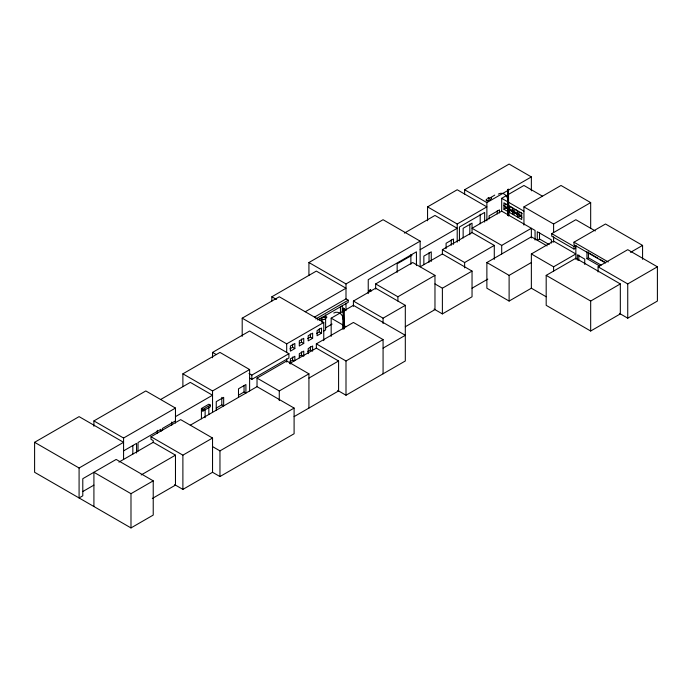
<?xml version="1.0" encoding="UTF-8"?>
<svg xmlns="http://www.w3.org/2000/svg" width="692" height="692" viewBox="0 0 692 692"><rect width="100%" height="100%" fill="white"/><g stroke="black" fill="none" stroke-linecap="round" stroke-linejoin="round"><path stroke-width="1.04" d="M343.163 329.124L343.595 308.251L344.201 328.882M507.755 211.795L507.928 189.452L507.539 215.247M507.746 214.451L508.205 189.297L508.862 215.247M342.99 328.882L343.197 308.658C344.408 307.931 343.327 309.627 343.396 308.295M508.006 189.34L508.205 189.928L508.395 189.34M508.672 216.034L508.482 189.53L507.919 189.53L508.473 189.452M368.412 291.081C368.611 292.128 370.704 290.182 368.637 291.773C369.381 290.242 369.173 289.836 368.507 291.998M368.715 291.228L370.557 289.879L370.869 291.609M368.637 291.773L369.346 291.176M486.995 198.976L486.069 199.884L486.398 200.784L487.955 200.974L490.464 199.53L491.51 198.111L491.026 197.834M491.095 197.35L491.268 197.808L491.095 197.35L494.771 195.083M308.926 275.373L308.926 262.527L383.074 219.719L420.139 241.127L420.139 266.809L442.387 253.964L472.039 271.091L472.039 296.773L442.387 313.9L434.048 309.082M271.861 301.055L271.861 296.773L316.339 271.091L346 288.209L305.224 311.755M427.561 206.882L457.213 189.755L486.874 206.882L457.213 224L427.561 206.882L427.561 220.791M242.2 336.373L242.2 318.173L279.274 296.773L323.761 322.455L323.761 340.646M464.626 194.037L464.626 189.755L509.113 164.073L531.361 176.918L531.361 190.828M34.6 442.309L79.087 416.627L123.574 442.309L79.087 468L34.6 442.309L34.6 472.281L130.987 527.927L153.226 515.082L153.226 480.836L116.161 459.436L82.789 478.7L82.789 495.818L79.087 497.963L79.087 468M404.387 233.1L434.974 215.446L457.213 228.282L420.139 249.682M93.913 426.263L93.913 420.909L145.813 390.945L175.474 408.072L175.474 423.054M212.539 357.773L212.539 352.418L249.613 331.018L288.91 353.707L288.91 357.989L251.836 379.389L249.613 378.1M182.887 386.664L182.887 373.827L219.961 352.418L249.613 369.545L249.613 390.945M488.102 197.999L489.287 198.024L488.708 198.82L488.102 197.999L489.287 198.024M488.102 198.466L489.287 198.483M498.361 194.097C502.868 191.286 508.101 195.853 507.841 200.689M308.926 262.527L346 283.928L420.139 241.127M464.626 189.755L486.874 202.6L531.361 176.918M535.063 240.055L535.063 230.427L501.7 211.164L501.7 198.319L523.939 185.473L542.476 196.182M160.639 399.509L190.3 382.382L212.539 395.227L175.474 416.627M411.991 255.253L397.156 263.816L397.156 272.371M503.923 205.593L507.634 207.738L507.634 204.953L503.923 202.817L503.923 205.593L506.146 204.313L508.006 205.386M314.488 317.109L346 298.909L348.223 300.198L348.223 302.335L317.637 319.998M503.923 209.235L507.634 211.371L507.634 208.595L503.923 206.45L503.923 209.235L506.146 207.955L508.006 209.019M375.661 289.066L375.661 283.928L412.726 262.527L434.974 275.373L434.974 309.618L405.313 326.736M501.7 211.164L472.039 228.282L501.7 245.409L531.361 228.282L531.361 237.918M315.786 318.925L348.223 300.198M508.369 208.162L512.452 210.515L512.452 207.738L508.369 205.386L508.369 208.162L510.601 206.882L513.04 208.292M323.493 316.962L324.678 316.979L324.107 317.775L323.493 316.962L324.678 316.979M323.493 317.42L324.678 317.438M353.413 306.4L353.413 301.055L375.661 288.209L405.313 305.336L405.313 360.982L346 395.227L337.661 390.409M442.387 253.964L442.387 249.682L472.039 232.564L494.287 245.409L494.287 259.318M508.369 211.804L512.452 214.157L512.452 211.371L508.369 209.019L508.369 211.804L510.601 210.515L513.04 211.934M333.752 313.052C338.258 310.25 343.492 314.808 343.232 319.652M513.196 210.948L517.27 213.3L517.27 210.515L513.196 208.162L513.196 210.948L515.419 209.659L517.045 210.602M93.913 420.909L123.574 438.036L175.474 408.072M242.2 318.173L286.687 343.863L323.761 322.455M331.174 336.373L331.174 318.173L353.413 305.336L405.313 335.3L383.074 348.137M523.939 225.073L523.939 206.882L561.013 185.473L590.674 202.6L590.674 228.282M513.196 214.589L517.27 216.942L517.27 214.157L513.196 211.804L513.196 214.589L515.419 213.3L517.045 214.243M518.014 213.733L521.716 215.869L521.716 213.084L518.014 210.948L518.014 213.733L520.237 212.444L522.088 213.517M182.887 373.827L212.539 390.945L249.613 369.545M325.612 327.809L332.099 324.064M289.948 348.829L292.621 347.28L294.844 348.569L294.844 343.431L290.389 346L290.389 351.138L294.844 348.569M299.731 343.171L301.513 342.151L303.736 343.431L303.736 338.293L299.29 340.862L299.29 346L303.736 343.431M307.741 338.552L310.414 337.013L312.637 338.293L312.637 333.155L308.191 335.724L308.191 340.862L312.637 338.293M316.642 333.414L319.306 331.875L321.529 333.155L321.529 328.025L317.083 330.586L317.083 335.724L321.529 333.155M518.014 217.366L521.716 219.511L521.716 216.726L518.014 214.589L518.014 217.366L520.237 216.086L522.088 217.158M323.761 331.018L325.612 329.946L325.612 314.964M249.033 373.49L251.836 375.107L288.91 353.707M123.574 450.873L136.549 443.382L136.549 453.018M175.474 420.909L162.499 428.4L162.499 430.545M153.226 442.716L153.226 440.605L151.003 439.316L151.003 436.747L180.664 419.629L212.539 438.036L212.539 472.281L182.887 489.4L174.548 484.582M201.424 418.772L201.424 408.496L208.837 404.214L210.316 405.071L210.316 406.784L202.903 411.065L201.424 410.209M201.424 408.496L202.903 409.353L210.316 405.071M190.3 425.191L257.026 386.664L257.026 378.1L286.687 360.982L308.926 373.827L308.926 408.072M289.464 363.655L316.339 348.137L316.339 343.863L353.413 322.455L383.074 339.582L383.074 373.827M375.661 283.928L397.9 296.773L434.974 275.373M289.948 361.665L292.621 360.125L294.1 360.982M299.731 356.017L301.513 354.987L303.001 355.844M307.741 351.398L310.414 349.849L312.637 351.138M118.938 462.109L153.226 442.309L175.474 455.154L175.474 485.118L152.301 498.499M442.387 249.682L464.626 262.527L494.287 245.409M216.25 408.072L221.812 404.855L223.663 405.927L223.663 397.364L216.25 401.645L216.25 410.209M238.489 395.227L244.051 392.018L245.911 393.091L245.911 384.527L238.489 388.809L238.489 397.364M82.789 491.545L93.913 485.118M353.413 301.055L383.074 318.173L405.313 305.336M434.974 283.928L442.387 288.209L472.039 271.091M546.187 296.773L531.361 288.209L509.113 301.055L486.874 288.209L486.874 262.527L531.361 236.846L547.112 245.937M523.939 206.882L553.6 224L590.674 202.6M549.197 244.579L539.509 238.982L537.286 240.271L537.286 231.708L551.377 239.839L551.377 243.048M257.026 378.1L279.274 390.945L308.926 373.827M575.839 247.978L573.988 249.042L551.749 236.206L551.749 233.637L575.839 219.719L595.302 230.955M141.177 474.954L175.474 455.154M308.926 378.1L338.587 360.982L338.587 390.945L294.1 416.627M151.003 436.747L182.887 455.154L212.539 438.036M316.339 343.863L346 360.982L383.074 339.582M472.039 288.209L487.799 279.118M531.361 253.964L553.6 241.127L575.839 253.964L553.6 266.809L531.361 253.964L531.361 288.209M93.913 506.527L93.913 472.281L130.987 493.681L153.226 480.836M486.874 262.527L509.113 275.373L531.361 262.527M605.5 262.96L573.988 244.76L573.988 242.191L605.5 224L642.574 245.409L642.574 259.318M212.539 446.591L219.961 450.873L294.1 408.072L294.1 433.754L219.961 476.554L212.539 472.281M551.749 233.637L573.988 246.473L575.839 245.409M546.187 275.373L575.839 258.246L620.326 283.928L620.326 313.9L590.674 331.018L546.187 305.336L546.187 275.373L590.674 301.055L620.326 283.928M586.963 251.827L586.963 258.678L588.451 257.822L601.132 265.148M598.087 271.947L598.087 266.809L627.739 249.682L657.4 266.809L657.4 301.055L627.739 318.173L619.401 313.364M630.524 252.364L642.574 245.409M598.087 266.809L627.739 283.928L657.4 266.809M370.696 289.939L370.246 290.372M370.185 290.727L370.635 290.796L370.557 289.879M370.116 290.13L370.635 290.796M370.263 290.182L369.502 290.432L369.96 290.19M370.03 290.796L369.407 291.315M370.324 290.787L369.545 290.865L370.004 290.986M489.209 200.248L486.779 200.568L486.545 199.927M343.31 308.494L343.872 308.494L344.019 328.631M323.276 319.652L322.169 319.522L321.944 318.891M501.7 198.319L523.939 211.164M573.988 242.191L608.277 261.991M587.871 252.346L597.836 258.107M599.653 259.154L605.085 262.294M586.963 258.678L599.653 265.996M331.174 318.173L346 326.736M326.416 316.789L326.909 317.074L324.929 319.401L321.789 319.747L321.46 318.839M271.861 296.773L276.489 299.446M316.339 348.137L338.587 360.982M212.539 352.418L216.285 354.581M257.026 386.664L294.1 408.072M343.786 308.295L343.872 308.814M627.739 283.928L627.739 318.173M590.674 301.055L590.674 331.018M588.451 251.949L588.451 257.822M584.74 264.456L584.74 259.102L577.327 254.82L577.327 260.175M578.806 255.037L578.806 260.391M575.839 245.798L575.839 259.318M573.988 246.473L573.988 249.042M553.6 224L553.6 232.564M553.6 236.846L553.6 242.191M553.6 266.809L553.6 271.091M539.509 232.564L539.509 238.982M509.113 275.373L509.113 301.055M508.205 189.297L508.205 215.627M501.7 245.409L501.7 253.964M499.477 212.946L499.477 209.875L489.097 215.869L489.097 218.94M497.254 210.731L497.254 213.94M488.673 197.67L488.673 198.128M488.708 198.353L488.708 198.82M486.874 202.6L486.874 220.791M484.651 222.08L484.651 212.444L459.436 227.002L459.436 240.911M480.196 214.157L480.196 223.793M472.039 232.78L472.039 223.144L463.147 228.282L463.147 237.918M469.816 224L469.816 234.7M464.626 262.527L464.626 267.882M457.213 224L457.213 242.191M453.511 244.337L453.511 238.982L446.089 243.264L446.089 248.618M451.279 239.839L451.279 245.193M442.387 288.209L442.387 313.9M431.263 261.455L431.263 251.827L423.85 256.109L423.85 264.673M429.04 252.684L429.04 262.311M416.437 265.616L416.437 251.827L368.239 279.654L368.239 293.564M410.875 254.613L410.875 264.24M397.9 296.773L397.9 301.055M383.074 318.173L383.074 323.527M346 283.928L346 298.909M346 303.191L346 310.682M346 360.982L346 395.227M343.595 308.251L343.595 328.536M342.289 305.336L342.289 311.755M340.438 306.4L340.438 312.827M324.072 316.625L324.072 317.083M324.107 317.308L324.107 317.775M321.901 317.109L321.901 322.455M320.05 318.173L320.05 320.318M319.306 328.795L319.306 331.875M312.637 350.109L312.637 346L308.191 348.569L308.191 353.707M310.414 333.925L310.414 337.013M310.414 346.77L310.414 349.849M303.736 356.276L303.736 351.138L299.29 353.707L299.29 357.816M301.513 339.063L301.513 342.151M301.513 351.908L301.513 354.987M294.844 360.385L294.844 356.276L290.389 358.845L290.389 363.975M292.621 344.201L292.621 347.28M292.621 357.046L292.621 360.125M286.687 343.863L286.687 352.418M286.687 358.845L286.687 362.054M279.274 390.945L279.274 400.582M251.836 375.107L251.836 379.389M244.051 385.6L244.051 392.018M221.812 397.364L221.812 404.855M219.961 450.873L219.961 476.554M212.539 390.945L212.539 412.345M208.837 407L208.837 414.491M205.126 409.136L205.126 417.7M202.903 409.353L202.903 411.065M182.887 455.154L182.887 489.4M171.763 421.982L171.763 425.191M161.011 431.401L161.011 429.256L138.028 442.525L138.028 451.089M157.309 430.329L157.309 433.538M132.838 445.527L132.838 454.082M130.987 493.681L130.987 527.927M123.574 438.036L123.574 459.436M343.206 311.685L343.284 312.386L343.69 311.971L343.206 311.685M507.816 192.731L507.893 193.423L508.3 193.007L507.816 192.731M326.84 316.512L326.84 316.512"/></g></svg>
